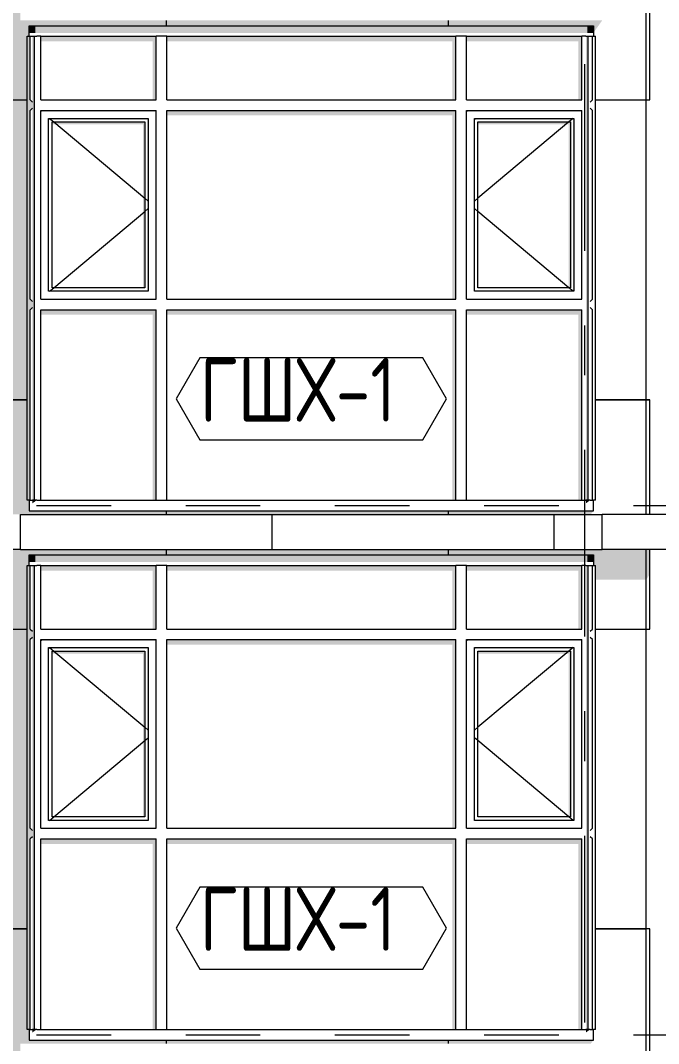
# Model space of a CAD drawing. Header units: millimetres. Extents: x 18162 to 7085488, y 72188 to 247925.
# Drawn here: x 5833309 to 5836929, y 142334 to 148134 of the extents above; entities that cross this region are included whole.
import ezdxf
from ezdxf.enums import TextEntityAlignment as Align

# ---------------------------------------------------------------- set-up
doc = ezdxf.new("R2010")
doc.units = ezdxf.units.MM
doc.header["$MEASUREMENT"] = 0
doc.linetypes.add('Dashed', pattern=[423.333333, 211.666667, -211.666667])
doc.linetypes.add('Double Dashed', pattern=[1093.611073, 529.166651, -211.666656, 141.111112, -211.666656])
for name, color, linetype in [('Finish - Wall', 7, 'Continuous'), ('Structural - Bearing', 7, 'Continuous'), ('Structural - Grid', 7, 'Continuous')]:
    doc.layers.add(name, color=color, linetype=linetype)
doc.styles.add('GENERATED_STYLE_3', font='', dxfattribs={"width": 0.8})
doc.styles.get('GENERATED_STYLE_3').set_extended_font_data('ISOCPEUR MON')
doc.dimstyles.new('GENERATED_STYLE__19', dxfattribs={"dimtxt": 440.00001, "dimasz": 228, "dimexe": 0.18, "dimexo": 31028.935828, "dimgap": 0, "dimtad": 1, "dimdec": 0, "dimzin": 0, "dimdsep": 46, "dimtxsty": 'GENERATED_STYLE_3', "dimblk": 'ARROWHEAD_2', "dimblk1": 'ARROWHEAD_2', "dimblk2": 'ARROWHEAD_2', "dimcen": 0.09, "dimclrd": 13, "dimclre": 13, "dimclrt": 13, "dimadec": 0, "dimazin": 0, "dimtfac": 1, "dimtdec": 4, "dimtmove": 0, "dimatfit": 3, "dimfxl": 1, "dimtolj": 1, "dimtzin": 0, "dimarcsym": 0})
doc.dimstyles.new('GENERATED_STYLE__21', dxfattribs={"dimtxt": 440.00001, "dimasz": 228, "dimexe": 0.18, "dimexo": 31149.347984, "dimgap": 0, "dimtad": 1, "dimdec": 0, "dimzin": 0, "dimdsep": 46, "dimtxsty": 'GENERATED_STYLE_3', "dimblk": 'ARROWHEAD_2', "dimblk1": 'ARROWHEAD_2', "dimblk2": 'ARROWHEAD_2', "dimcen": 0.09, "dimclrd": 13, "dimclre": 13, "dimclrt": 13, "dimadec": 0, "dimazin": 0, "dimtfac": 1, "dimtdec": 4, "dimtmove": 0, "dimatfit": 3, "dimfxl": 1, "dimtolj": 1, "dimtzin": 0, "dimarcsym": 0})

# ---------------------------------------------------------------- blocks, each defined once
blk = doc.blocks.new('*X2407', base_point=(5785635.3, 106384.1))
at = {"layer": 'Structural - Bearing', "color": 8, "linetype": 'Continuous', "lineweight": 13}
for p, q in [((5834135.3, 145134.1), (5834135.3, 145104.1)), ((5835735.3, 145134.1), (5835735.3, 145104.1)), ((5832535.3, 144684.1), (5833346.4, 144684.1)), ((5836571.2, 144684.1), (5836835.3, 144684.1)), ((5836835.3, 144684.1), (5836858.8, 144684.1)), ((5832535.3, 142984.1), (5833346.4, 142984.1)), ((5833346.4, 142984.1), (5832535.3, 142984.1)), ((5836571.2, 142984.1), (5836835.3, 142984.1)), ((5836835.3, 142984.1), (5836571.2, 142984.1)), ((5836858.8, 142984.1), (5836835.3, 142984.1)), ((5836835.3, 142984.1), (5836858.8, 142984.1)), ((5834135.3, 142354.1), (5834135.3, 142334.1)), ((5835735.3, 142354.1), (5835735.3, 142334.1))]:
    blk.add_line(p, q, dxfattribs=at)
blk = doc.blocks.new('*X2422', base_point=(5785635.3, 106384.1))
at = {"layer": 'Structural - Bearing', "color": 8, "linetype": 'Continuous', "lineweight": 13}
for p, q in [((5834135.3, 148134.1), (5834135.3, 148104.1)), ((5835735.3, 148134.1), (5835735.3, 148104.1)), ((5832535.3, 147684.1), (5833346.4, 147684.1)), ((5836571.2, 147684.1), (5836835.3, 147684.1)), ((5836835.3, 147684.1), (5836858.8, 147684.1)), ((5832535.3, 145984.1), (5833346.4, 145984.1)), ((5833346.4, 145984.1), (5832535.3, 145984.1)), ((5836571.2, 145984.1), (5836835.3, 145984.1)), ((5836835.3, 145984.1), (5836571.2, 145984.1)), ((5836858.8, 145984.1), (5836835.3, 145984.1)), ((5836835.3, 145984.1), (5836858.8, 145984.1)), ((5834135.3, 145354.1), (5834135.3, 145334.1)), ((5835735.3, 145354.1), (5835735.3, 145334.1))]:
    blk.add_line(p, q, dxfattribs=at)
blk = doc.blocks.new('*X2424', base_point=(5785635.3, 106384.1))
at = {"layer": 'Structural - Bearing', "color": 7, "linetype": 'Continuous', "lineweight": 9}
for p, q in [((5834735.3, 145334.1), (5834735.3, 145134.1)), ((5836335.3, 145334.1), (5836335.3, 145134.1))]:
    blk.add_line(p, q, dxfattribs=at)
blk = doc.blocks.new('*X2426', base_point=(5785635.3, 106384.1))
at = {"layer": 'Structural - Bearing', "color": 7, "linetype": 'Continuous', "lineweight": 9}
blk.add_line((5836858.8, 144684.1), (5836878.8, 144684.1), dxfattribs=at)
blk = doc.blocks.new('*X2427', base_point=(5785635.3, 106384.1))
at = {"layer": 'Structural - Bearing', "color": 7, "linetype": 'Continuous', "lineweight": 9}
for p, q in [((5836878.8, 145984.1), (5836858.8, 145984.1)), ((5836858.8, 145984.1), (5836878.8, 145984.1))]:
    blk.add_line(p, q, dxfattribs=at)
blk = doc.blocks.new('*X2437', base_point=(5785635.3, 106384.1))
at = {"layer": 'Structural - Bearing', "color": 7, "linetype": 'Continuous', "lineweight": 9}
blk.add_line((5836858.8, 147684.1), (5836878.8, 147684.1), dxfattribs=at)
blk = doc.blocks.new('*D2616', base_point=(5785635.3, 106384.1))
at = {"color": 12, "linetype": 'Continuous', "lineweight": 35}
for p, q in [((5838328.4, 142420.7), (5838628.4, 142247.5)), ((5838328.4, 142220.7), (5838628.4, 142047.5))]:
    blk.add_line(p, q, dxfattribs=at)
at = {"color": 13, "linetype": 'Continuous', "lineweight": 13}
for p, q in [((5838703.4, 142334.1), (5837187.8, 142334.1)), ((5838478.4, 142134.1), (5838478.4, 142334.1)), ((5838703.4, 142134.1), (5837187.8, 142134.1))]:
    blk.add_line(p, q, dxfattribs=at)
blk = doc.blocks.new('ARROWHEAD_2')
at = {"color": 0, "linetype": 'Continuous', "lineweight": 0}
for p, q in [((-0.378, -0.655), (0.378, 0.655)), ((0, 0), (-1, 0))]:
    blk.add_line(p, q, dxfattribs=at)
blk = doc.blocks.new('*D2617', base_point=(5785635.3, 106384.1))
at = {"color": 12, "linetype": 'Continuous', "lineweight": 35}
for p, q in [((5838328.4, 145220.7), (5838628.4, 145047.5)), ((5838328.4, 142420.7), (5838628.4, 142247.5))]:
    blk.add_line(p, q, dxfattribs=at)
at = {"color": 13, "linetype": 'Continuous', "lineweight": 13}
for p, q in [((5838703.4, 145134.1), (5837187.8, 145134.1)), ((5838478.4, 142334.1), (5838478.4, 145134.1)), ((5838703.4, 142334.1), (5837187.8, 142334.1))]:
    blk.add_line(p, q, dxfattribs=at)
at = {"color": 13, "lineweight": 13, "char_height": 440, "attachment_point": 7, "rotation": 90, "style": 'GENERATED_STYLE_3'}
for s, insert in [('\\A1;{\\pql;\\fISOCPEUR MON|b0|i0|c0|p0;\\W0.800000;2,800}', (5838605.9, 143549.6)), ('\\A1;{\\pql;\\fISOCPEUR MON|b0|i0|c0|p0;\\W0.800000;200}', (5838518.1, 142420.8))]:
    blk.add_mtext(s, dxfattribs=dict(at, insert=insert))
blk = doc.blocks.new('*D2618', base_point=(5785635.3, 106384.1))
at = {"color": 12, "linetype": 'Continuous', "lineweight": 35}
for p, q in [((5838328.4, 145420.7), (5838628.4, 145247.5)), ((5838328.4, 145220.7), (5838628.4, 145047.5))]:
    blk.add_line(p, q, dxfattribs=at)
at = {"color": 13, "linetype": 'Continuous', "lineweight": 13}
for p, q in [((5838703.4, 145334.1), (5837187.8, 145334.1)), ((5838478.4, 145134.1), (5838478.4, 145334.1)), ((5838703.4, 145134.1), (5837187.8, 145134.1))]:
    blk.add_line(p, q, dxfattribs=at)
blk = doc.blocks.new('*D2619', base_point=(5785635.3, 106384.1))
at = {"color": 12, "linetype": 'Continuous', "lineweight": 35}
for p, q in [((5838328.4, 148220.7), (5838628.4, 148047.5)), ((5838328.4, 145420.7), (5838628.4, 145247.5))]:
    blk.add_line(p, q, dxfattribs=at)
at = {"color": 13, "linetype": 'Continuous', "lineweight": 13}
for p, q in [((5838703.4, 148134.1), (5837187.8, 148134.1)), ((5838478.4, 145334.1), (5838478.4, 148134.1)), ((5838703.4, 145334.1), (5837187.8, 145334.1))]:
    blk.add_line(p, q, dxfattribs=at)
at = {"color": 13, "lineweight": 13, "char_height": 440, "attachment_point": 7, "rotation": 90, "style": 'GENERATED_STYLE_3'}
for s, insert in [('\\A1;{\\pql;\\fISOCPEUR MON|b0|i0|c0|p0;\\W0.800000;2,800}', (5838605.9, 146549.6)), ('\\A1;{\\pql;\\fISOCPEUR MON|b0|i0|c0|p0;\\W0.800000;200}', (5838518.1, 145420.8))]:
    blk.add_mtext(s, dxfattribs=dict(at, insert=insert))
blk = doc.blocks.new('*D2620', base_point=(5785635.3, 106384.1))
at = {"color": 12, "linetype": 'Continuous', "lineweight": 35}
for p, q in [((5838328.4, 148420.7), (5838628.4, 148247.5)), ((5838328.4, 148220.7), (5838628.4, 148047.5))]:
    blk.add_line(p, q, dxfattribs=at)
at = {"color": 13, "linetype": 'Continuous', "lineweight": 13}
for p, q in [((5838703.4, 148334.1), (5837187.8, 148334.1)), ((5838478.4, 148134.1), (5838478.4, 148334.1)), ((5838703.4, 148134.1), (5837187.8, 148134.1))]:
    blk.add_line(p, q, dxfattribs=at)
blk = doc.blocks.new('Label_232_3', base_point=(5834958.8, 142754.1))
at = {"color": 13, "linetype": 'Continuous', "lineweight": 13, "flags": 128}
blk.add_lwpolyline([(5834192.4, 142988.3), (5834326.5, 142756.1), (5835591.1, 142756.1), (5835725.2, 142988.3), (5835591.1, 143220.6), (5834326.5, 143220.6)], close=True, dxfattribs=at)
at = {"color": 13, "lineweight": 13, "insert": (5834326.5, 143219.9), "char_height": 360, "attachment_point": 1, "style": 'GENERATED_STYLE_3'}
blk.add_mtext('\\A1;{\\pql;\\pt0,253000;\\fISOCPEUR MON|b0|i0|c0|p0;\\W0.800000;ГШХ-1\\fISOCPEUR MON|b0|i0|c0|p0;\\W0.800000;\\A1{\\H.66x;\\S^  ;}\\fISOCPEUR MON|b0|i0|c0|p0;\\W0.800000;\\fISOCPEUR MON|b0|i0|c0|p0;\\W0.800000;\\A1{\\H.66x;\\S^  ;}\\fISOCPEUR MON|b0|i0|c0|p0;\\W0.800000; \\fISOCPEUR MON|b0|i0|c0|p0;\\W0.800000;\\fISOCPEUR MON|b0|i0|c0|p0;\\W0.800000;\\fISOCPEUR MON|b0|i0|c0|p0;\\W0.800000;\\fISOCPEUR MON|b0|i0|c0|p0;\\W0.800000;\\fISOCPEUR MON|b0|i0|c0|p0;\\W0.800000;\\fISOCPEUR MON|b0|i0|c0|p0;\\W0.800000;\\fISOCPEUR MON|b0|i0|c0|p0;\\W0.800000;\\fISOCPEUR MON|b0|i0|c0|p0;\\W0.800000;\\fISOCPEUR MON|b0|i0|c0|p0;\\W0.800000;\\fISOCPEUR MON|b0|i0|c0|p0;\\W0.800000;\\fISOCPEUR MON|b0|i0|c0|p0;\\W0.800000;\\fISOCPEUR MON|b0|i0|c0|p0;\\W0.800000;\\fISOCPEUR MON|b0|i0|c0|p0;\\W0.800000;\\fISOCPEUR MON|b0|i0|c0|p0;\\W0.800000;\\fISOCPEUR MON|b0|i0|c0|p0;\\W0.800000;\\fISOCPEUR MON|b0|i0|c0|p0;\\W0.800000;\\fISOCPEUR MON|b0|i0|c0|p0;\\W0.800000;\\fISOCPEUR MON|b0|i0|c0|p0;\\W0.800000;\\fISOCPEUR MON|b0|i0|c0|p0;\\W0.800000;\\fISOCPEUR MON|b0|i0|c0|p0;\\W0.800000;\\fISOCPEUR MON|b0|i0|c0|p0;\\W0.800000;\\fISOCPEUR MON|b0|i0|c0|p0;\\W0.800000;\\fISOCPEUR MON|b0|i0|c0|p0;\\W0.800000;\\fISOCPEUR MON|b0|i0|c0|p0;\\W0.800000;\\fISOCPEUR MON|b0|i0|c0|p0;\\W0.800000;\\fISOCPEUR MON|b0|i0|c0|p0;\\W0.800000;\\fISOCPEUR MON|b0|i0|c0|p0;\\W0.800000;\\fISOCPEUR MON|b0|i0|c0|p0;\\W0.800000;\\fISOCPEUR MON|b0|i0|c0|p0;\\W0.800000;\\fISOCPEUR MON|b0|i0|c0|p0;\\W0.800000;\\fISOCPEUR MON|b0|i0|c0|p0;\\W0.800000;\\fISOCPEUR MON|b0|i0|c0|p0;\\W0.800000;\\fISOCPEUR MON|b0|i0|c0|p0;\\W0.800000;\\fISOCPEUR MON|b0|i0|c0|p0;\\W0.800000;\\fISOCPEUR MON|b0|i0|c0|p0;\\W0.800000;\\fISOCPEUR MON|b0|i0|c0|p0;\\W0.800000;\\fISOCPEUR MON|b0|i0|c0|p0;\\W0.800000;\\fISOCPEUR MON|b0|i0|c0|p0;\\W0.800000;\\fISOCPEUR MON|b0|i0|c0|p0;\\W0.800000;\\fISOCPEUR MON|b0|i0|c0|p0;\\W0.800000;\\fISOCPEUR MON|b0|i0|c0|p0;\\W0.800000;\\fISOCPEUR MON|b0|i0|c0|p0;\\W0.800000;\\fISOCPEUR MON|b0|i0|c0|p0;\\W0.800000;}', dxfattribs=at)
blk = doc.blocks.new('Label_234_3', base_point=(5834958.8, 145754.1))
at = {"color": 13, "linetype": 'Continuous', "lineweight": 13, "flags": 128}
blk.add_lwpolyline([(5834192.4, 145988.3), (5834326.5, 145756.1), (5835591.1, 145756.1), (5835725.2, 145988.3), (5835591.1, 146220.6), (5834326.5, 146220.6)], close=True, dxfattribs=at)
at = {"color": 13, "lineweight": 13, "insert": (5834326.5, 146219.9), "char_height": 360, "attachment_point": 1, "style": 'GENERATED_STYLE_3'}
blk.add_mtext('\\A1;{\\pql;\\pt0,253000;\\fISOCPEUR MON|b0|i0|c0|p0;\\W0.800000;ГШХ-1\\fISOCPEUR MON|b0|i0|c0|p0;\\W0.800000;\\A1{\\H.66x;\\S^  ;}\\fISOCPEUR MON|b0|i0|c0|p0;\\W0.800000;\\fISOCPEUR MON|b0|i0|c0|p0;\\W0.800000;\\A1{\\H.66x;\\S^  ;}\\fISOCPEUR MON|b0|i0|c0|p0;\\W0.800000; \\fISOCPEUR MON|b0|i0|c0|p0;\\W0.800000;\\fISOCPEUR MON|b0|i0|c0|p0;\\W0.800000;\\fISOCPEUR MON|b0|i0|c0|p0;\\W0.800000;\\fISOCPEUR MON|b0|i0|c0|p0;\\W0.800000;\\fISOCPEUR MON|b0|i0|c0|p0;\\W0.800000;\\fISOCPEUR MON|b0|i0|c0|p0;\\W0.800000;\\fISOCPEUR MON|b0|i0|c0|p0;\\W0.800000;\\fISOCPEUR MON|b0|i0|c0|p0;\\W0.800000;\\fISOCPEUR MON|b0|i0|c0|p0;\\W0.800000;\\fISOCPEUR MON|b0|i0|c0|p0;\\W0.800000;\\fISOCPEUR MON|b0|i0|c0|p0;\\W0.800000;\\fISOCPEUR MON|b0|i0|c0|p0;\\W0.800000;\\fISOCPEUR MON|b0|i0|c0|p0;\\W0.800000;\\fISOCPEUR MON|b0|i0|c0|p0;\\W0.800000;\\fISOCPEUR MON|b0|i0|c0|p0;\\W0.800000;\\fISOCPEUR MON|b0|i0|c0|p0;\\W0.800000;\\fISOCPEUR MON|b0|i0|c0|p0;\\W0.800000;\\fISOCPEUR MON|b0|i0|c0|p0;\\W0.800000;\\fISOCPEUR MON|b0|i0|c0|p0;\\W0.800000;\\fISOCPEUR MON|b0|i0|c0|p0;\\W0.800000;\\fISOCPEUR MON|b0|i0|c0|p0;\\W0.800000;\\fISOCPEUR MON|b0|i0|c0|p0;\\W0.800000;\\fISOCPEUR MON|b0|i0|c0|p0;\\W0.800000;\\fISOCPEUR MON|b0|i0|c0|p0;\\W0.800000;\\fISOCPEUR MON|b0|i0|c0|p0;\\W0.800000;\\fISOCPEUR MON|b0|i0|c0|p0;\\W0.800000;\\fISOCPEUR MON|b0|i0|c0|p0;\\W0.800000;\\fISOCPEUR MON|b0|i0|c0|p0;\\W0.800000;\\fISOCPEUR MON|b0|i0|c0|p0;\\W0.800000;\\fISOCPEUR MON|b0|i0|c0|p0;\\W0.800000;\\fISOCPEUR MON|b0|i0|c0|p0;\\W0.800000;\\fISOCPEUR MON|b0|i0|c0|p0;\\W0.800000;\\fISOCPEUR MON|b0|i0|c0|p0;\\W0.800000;\\fISOCPEUR MON|b0|i0|c0|p0;\\W0.800000;\\fISOCPEUR MON|b0|i0|c0|p0;\\W0.800000;\\fISOCPEUR MON|b0|i0|c0|p0;\\W0.800000;\\fISOCPEUR MON|b0|i0|c0|p0;\\W0.800000;\\fISOCPEUR MON|b0|i0|c0|p0;\\W0.800000;\\fISOCPEUR MON|b0|i0|c0|p0;\\W0.800000;\\fISOCPEUR MON|b0|i0|c0|p0;\\W0.800000;\\fISOCPEUR MON|b0|i0|c0|p0;\\W0.800000;\\fISOCPEUR MON|b0|i0|c0|p0;\\W0.800000;\\fISOCPEUR MON|b0|i0|c0|p0;\\W0.800000;}', dxfattribs=at)
blk = doc.blocks.new('Standard grid marker[379]_3', base_point=(5836508.8, 166384.1))
at = {"layer": 'Structural - Grid', "color": 13, "linetype": 'Double Dashed', "lineweight": 13, "ltscale": 2}
blk.add_line((5836508.8, 165384.1), (5836508.8, 100884.1), dxfattribs=at)
at = {"layer": 'Structural - Grid', "color": 13, "lineweight": 13, "style": 'GENERATED_STYLE_3'}
blk.add_attdef('AC_MarkerText_1', text='', height=500, rotation=360, dxfattribs=at).set_placement((5836508.8, 99534.1), align=Align.TOP_CENTER)

msp = doc.modelspace()

# ---------------------------------------------------------------- hatches: boundary and pattern name
at = {"layer": 'Finish - Wall', "linetype": 'Continuous', "lineweight": 0}
for points in [[(5833358.8, 148104.1), (5833358.8, 148063.4), (5833393.8, 148063.4), (5833393.8, 148104.1)], [(5833393.8, 148104.1), (5833393.8, 148063.4), (5834108.8, 148063.4), (5834108.8, 148104.1)], [(5834108.8, 148063.4), (5835808.8, 148063.4), (5835808.8, 148104.1), (5834108.8, 148104.1)], [(5835808.8, 148104.1), (5835808.8, 148063.4), (5836523.8, 148063.4), (5836523.8, 148104.1)], [(5836558.8, 148104.1), (5836523.8, 148104.1), (5836523.8, 148063.4), (5836558.8, 148063.4)], [(5833363.8, 148044.1), (5833346.4, 148044.1), (5833346.4, 147654.1), (5833388.8, 147654.1), (5833388.8, 148044.1), (5833376.4, 148044.1), (5833376.4, 147671.5), (5833363.8, 147684.1)], [(5833423.8, 148044.1), (5833423.8, 148015.8), (5834058.8, 148015.8), (5834058.8, 147684.1), (5834078.8, 147684.1), (5834078.8, 148044.1)], [(5834138.8, 148015.8), (5835758.8, 148015.8), (5835758.8, 147684.1), (5835778.8, 147684.1), (5835778.8, 148044.1), (5834138.8, 148044.1)], [(5836493.8, 148044.1), (5835838.8, 148044.1), (5835838.8, 148015.8), (5836473.8, 148015.8), (5836473.8, 147684.1), (5836493.8, 147684.1)], [(5836516.4, 147654.1), (5836528.8, 147654.1), (5836528.8, 148044.1), (5836516.4, 148044.1)], [(5836553.8, 148044.1), (5836553.8, 148037), (5836558.8, 148044.1)], [(5836553.8, 147684.1), (5836541.2, 147671.5), (5836547.5, 147675.2)], [(5834078.8, 147624.1), (5833423.8, 147624.1), (5833430.9, 147617), (5834071.8, 147617)], [(5833430.9, 147617), (5833423.8, 147624.1), (5833423.8, 147617)], [(5834071.8, 147617), (5834073.8, 147617), (5834073.8, 146559.1), (5834078.8, 146554.1), (5834078.8, 147624.1)], [(5834138.8, 147595.8), (5835758.8, 147595.8), (5835758.8, 146554.1), (5835778.8, 146554.1), (5835778.8, 147624.1), (5834138.8, 147624.1)], [(5836493.8, 147624.1), (5835838.8, 147624.1), (5835845.9, 147617), (5836486.8, 147617)], [(5835838.8, 147624.1), (5835838.8, 147617), (5835845.9, 147617)], [(5836486.8, 147617), (5836488.8, 147617), (5836488.8, 146559.1), (5836493.8, 146554.1), (5836493.8, 147624.1)], [(5836516.4, 146524.1), (5836528.8, 146524.1), (5836528.8, 147654.1), (5836516.4, 147654.1)], [(5833475.9, 147572), (5833468.8, 147579.1), (5833468.8, 147572)], [(5833468.8, 147579.1), (5833475.9, 147572), (5834026.8, 147572), (5834033.8, 147579.1)], [(5833488.8, 147544.9), (5834003.8, 147544.9), (5834003.8, 146619.1), (5834013.8, 146619.1), (5834013.8, 147559.1), (5833488.8, 147559.1)], [(5834026.8, 147572), (5834028.8, 147572), (5834028.8, 146604.1), (5834033.8, 146599.1), (5834033.8, 147579.1)], [(5835890.9, 147572), (5835883.8, 147579.1), (5835883.8, 147572)], [(5835883.8, 147579.1), (5835890.9, 147572), (5836441.8, 147572), (5836448.8, 147579.1)], [(5836428.8, 147559.1), (5835903.8, 147559.1), (5835903.8, 147544.9), (5836418.8, 147544.9), (5836418.8, 146619.1), (5836428.8, 146619.1)], [(5836441.8, 147572), (5836443.8, 147572), (5836443.8, 146604.1), (5836448.8, 146599.1), (5836448.8, 147579.1)], [(5834028.8, 146599.1), (5834033.8, 146599.1), (5834028.8, 146604.1)], [(5836443.8, 146599.1), (5836448.8, 146599.1), (5836443.8, 146604.1)], [(5833346.4, 146524.1), (5833346.4, 145414.1), (5833363.8, 145414.1), (5833363.8, 146494.1), (5833376.4, 146506.6), (5833376.4, 145414.1), (5833388.8, 145414.1), (5833388.8, 146524.1)], [(5834073.8, 146554.1), (5834078.8, 146554.1), (5834073.8, 146559.1)], [(5836488.8, 146554.1), (5836493.8, 146554.1), (5836488.8, 146559.1)], [(5836516.4, 145414.1), (5836528.8, 145414.1), (5836528.8, 146524.1), (5836516.4, 146524.1)], [(5836553.8, 146554.1), (5836541.2, 146541.5), (5836547.5, 146545.2)], [(5833423.8, 146494.1), (5833423.8, 146465.8), (5834058.8, 146465.8), (5834058.8, 145414.1), (5834078.8, 145414.1), (5834078.8, 146494.1)], [(5835778.8, 146494.1), (5834138.8, 146494.1), (5834138.8, 146465.8), (5835758.8, 146465.8), (5835758.8, 145414.1), (5835778.8, 145414.1)], [(5836493.8, 146494.1), (5835838.8, 146494.1), (5835838.8, 146465.8), (5836473.8, 146465.8), (5836473.8, 145414.1), (5836493.8, 145414.1)], [(5833376.4, 145396.5), (5833393.8, 145408.8), (5833393.8, 145414.1), (5833376.4, 145414.1)], [(5833401.2, 145414.1), (5833393.8, 145414.1), (5833393.8, 145408.8)], [(5836516.4, 145396.5), (5836523.8, 145401.7), (5836523.8, 145414.1), (5836516.4, 145414.1)], [(5836541.2, 145414.1), (5836523.8, 145414.1), (5836523.8, 145401.7)], [(5833358.8, 145104.1), (5833358.8, 145063.4), (5833393.8, 145063.4), (5833393.8, 145104.1)], [(5833393.8, 145104.1), (5833393.8, 145063.4), (5834108.8, 145063.4), (5834108.8, 145104.1)], [(5834108.8, 145063.4), (5835808.8, 145063.4), (5835808.8, 145104.1), (5834108.8, 145104.1)], [(5835808.8, 145063.4), (5836523.8, 145063.4), (5836523.8, 145104.1), (5835808.8, 145104.1)], [(5836558.8, 145104.1), (5836523.8, 145104.1), (5836523.8, 145063.4), (5836558.8, 145063.4)], [(5833346.4, 145044.1), (5833346.4, 144654.1), (5833388.8, 144654.1), (5833388.8, 145044.1), (5833376.4, 145044.1), (5833376.4, 144671.5), (5833363.8, 144684.1), (5833363.8, 145044.1)], [(5833423.8, 145044.1), (5833423.8, 145015.8), (5834058.8, 145015.8), (5834058.8, 144684.1), (5834078.8, 144684.1), (5834078.8, 145044.1)], [(5834138.8, 145044.1), (5834138.8, 145015.8), (5835758.8, 145015.8), (5835758.8, 144684.1), (5835778.8, 144684.1), (5835778.8, 145044.1)], [(5835838.8, 145015.8), (5836473.8, 145015.8), (5836473.8, 144684.1), (5836493.8, 144684.1), (5836493.8, 145044.1), (5835838.8, 145044.1)], [(5836516.4, 144654.1), (5836528.8, 144654.1), (5836528.8, 145044.1), (5836516.4, 145044.1)], [(5836553.8, 145044.1), (5836553.8, 145037), (5836558.8, 145044.1)], [(5836516.4, 143524.1), (5836528.8, 143524.1), (5836528.8, 144654.1), (5836516.4, 144654.1)], [(5836553.8, 144684.1), (5836541.2, 144671.5), (5836547.5, 144675.2)], [(5834078.8, 144624.1), (5833423.8, 144624.1), (5833430.9, 144617), (5834071.8, 144617)], [(5833430.9, 144617), (5833423.8, 144624.1), (5833423.8, 144617)], [(5834071.8, 144617), (5834073.8, 144617), (5834073.8, 143559.1), (5834078.8, 143554.1), (5834078.8, 144624.1)], [(5834138.8, 144595.8), (5835758.8, 144595.8), (5835758.8, 143554.1), (5835778.8, 143554.1), (5835778.8, 144624.1), (5834138.8, 144624.1)], [(5836493.8, 144624.1), (5835838.8, 144624.1), (5835845.9, 144617), (5836486.8, 144617)], [(5835838.8, 144624.1), (5835838.8, 144617), (5835845.9, 144617)], [(5836486.8, 144617), (5836488.8, 144617), (5836488.8, 143559.1), (5836493.8, 143554.1), (5836493.8, 144624.1)], [(5833475.9, 144572), (5833468.8, 144579.1), (5833468.8, 144572)], [(5833468.8, 144579.1), (5833475.9, 144572), (5834026.8, 144572), (5834033.8, 144579.1)], [(5833488.8, 144544.9), (5834003.8, 144544.9), (5834003.8, 143619.1), (5834013.8, 143619.1), (5834013.8, 144559.1), (5833488.8, 144559.1)], [(5834033.8, 144579.1), (5834026.8, 144572), (5834028.8, 144572), (5834028.8, 143604.1), (5834033.8, 143599.1)], [(5835890.9, 144572), (5835883.8, 144579.1), (5835883.8, 144572)], [(5835883.8, 144579.1), (5835890.9, 144572), (5836441.8, 144572), (5836448.8, 144579.1)], [(5836428.8, 144559.1), (5835903.8, 144559.1), (5835903.8, 144544.9), (5836418.8, 144544.9), (5836418.8, 143619.1), (5836428.8, 143619.1)], [(5836441.8, 144572), (5836443.8, 144572), (5836443.8, 143604.1), (5836448.8, 143599.1), (5836448.8, 144579.1)], [(5834028.8, 143599.1), (5834033.8, 143599.1), (5834028.8, 143604.1)], [(5834073.8, 143554.1), (5834078.8, 143554.1), (5834073.8, 143559.1)], [(5836443.8, 143599.1), (5836448.8, 143599.1), (5836443.8, 143604.1)], [(5836488.8, 143554.1), (5836493.8, 143554.1), (5836488.8, 143559.1)], [(5836553.8, 143554.1), (5836541.2, 143541.5), (5836547.5, 143545.2)], [(5833346.4, 143524.1), (5833346.4, 142414.1), (5833363.8, 142414.1), (5833363.8, 143494.1), (5833376.4, 143506.6), (5833376.4, 142414.1), (5833388.8, 142414.1), (5833388.8, 143524.1)], [(5833423.8, 143494.1), (5833423.8, 143465.8), (5834058.8, 143465.8), (5834058.8, 142414.1), (5834078.8, 142414.1), (5834078.8, 143494.1)], [(5834138.8, 143465.8), (5835758.8, 143465.8), (5835758.8, 142414.1), (5835778.8, 142414.1), (5835778.8, 143494.1), (5834138.8, 143494.1)], [(5835838.8, 143465.8), (5836473.8, 143465.8), (5836473.8, 142414.1), (5836493.8, 142414.1), (5836493.8, 143494.1), (5835838.8, 143494.1)], [(5836516.4, 142414.1), (5836528.8, 142414.1), (5836528.8, 143524.1), (5836516.4, 143524.1)], [(5833376.4, 142396.5), (5833393.8, 142408.8), (5833393.8, 142414.1), (5833376.4, 142414.1)], [(5833401.2, 142414.1), (5833393.8, 142414.1), (5833393.8, 142408.8)], [(5836516.4, 142396.5), (5836523.8, 142401.7), (5836523.8, 142414.1), (5836516.4, 142414.1)], [(5836541.2, 142414.1), (5836523.8, 142414.1), (5836523.8, 142401.7)]]:
    msp.add_hatch(color=49, dxfattribs=at).paths.add_polyline_path(points)
h = msp.add_hatch(color=49, dxfattribs=at)
h.paths.add_polyline_path([(5833346.4, 146524.1), (5833388.8, 146524.1), (5833388.8, 147654.1), (5833346.4, 147654.1)])
h.paths.add_polyline_path([(5833376.4, 146541.5), (5833363.8, 146554.1), (5833363.8, 147624.1), (5833376.4, 147636.6)], flags=0)
h = msp.add_hatch(color=49, dxfattribs=at)
h.paths.add_polyline_path([(5833388.8, 144654.1), (5833346.4, 144654.1), (5833346.4, 143524.1), (5833388.8, 143524.1)])
h.paths.add_polyline_path([(5833363.8, 144624.1), (5833376.4, 144636.6), (5833376.4, 143541.5), (5833363.8, 143554.1)], flags=0)
at = {"layer": 'Structural - Bearing', "linetype": 'Continuous', "lineweight": 0}
for points in [[(5832063.8, 145984.1), (5832063.8, 145845.6), (5832076.4, 145833), (5832076.4, 145803.4), (5832063.8, 145785.6), (5832063.8, 145334.1), (5836544.7, 145334.1), (5836558.8, 145354.1), (5833358.8, 145354.1), (5833358.8, 145414.1), (5833346.4, 145414.1), (5833346.4, 148044.1), (5833358.8, 148044.1), (5833358.8, 148104.1), (5836558.8, 148104.1), (5836558.8, 148063.4), (5836608.8, 148134.1), (5833308.8, 148134.1), (5833308.8, 148284.1), (5832063.8, 148284.1), (5832063.8, 147715.6), (5832076.4, 147703), (5832076.4, 147684.1), (5832408.8, 147684.1), (5832408.8, 145984.1)], [(5817058.8, 145104.1), (5820558.8, 145104.1), (5820558.8, 145044.1), (5820578.3, 145044.1), (5820578.3, 144964), (5825563.8, 144964), (5825563.8, 144715.6), (5825576.4, 144703), (5825576.4, 144684.1), (5825908.8, 144684.1), (5825908.8, 142984.1), (5825563.8, 142984.1), (5825563.8, 142845.6), (5825576.4, 142833), (5825576.4, 142803.4), (5825563.8, 142785.6), (5825563.8, 142284.1), (5826808.8, 142284.1), (5826808.8, 142334.1), (5830044.7, 142334.1), (5830058.8, 142354.1), (5826858.8, 142354.1), (5826858.8, 142414.1), (5826846.4, 142414.1), (5826846.4, 145044.1), (5826858.8, 145044.1), (5826858.8, 145104.1), (5830058.8, 145104.1), (5830058.8, 145044.1), (5830071.2, 145044.1), (5830071.2, 144964), (5832063.8, 144964), (5832063.8, 144715.6), (5832076.4, 144703), (5832076.4, 144684.1), (5832408.8, 144684.1), (5832408.8, 142984.1), (5832063.8, 142984.1), (5832063.8, 142845.6), (5832076.4, 142833), (5832076.4, 142803.4), (5832063.8, 142785.6), (5832063.8, 142284.1), (5833308.8, 142284.1), (5833308.8, 142334.1), (5836544.7, 142334.1), (5836558.8, 142354.1), (5833358.8, 142354.1), (5833358.8, 142414.1), (5833346.4, 142414.1), (5833346.4, 145044.1), (5833358.8, 145044.1), (5833358.8, 145104.1), (5836558.8, 145104.1), (5836558.8, 145044.1), (5836571.2, 145044.1), (5836571.2, 144964), (5836858.1, 144964), (5836858.8, 144964.9), (5836858.8, 145134.1), (5835838.8, 145134.1), (5822269.6, 145134.1), (5819816.7, 145134.1), (5817058.8, 145134.1)], [(5836858.8, 145134.1), (5836858.8, 144964.9), (5836878.8, 144993.2), (5836878.8, 145134.1)]]:
    msp.add_hatch(color=49, dxfattribs=at).paths.add_polyline_path(points)

# ---------------------------------------------------------------- linework, layer by layer
at = {"color": 8, "linetype": 'Dashed', "lineweight": 13, "ltscale": 2}
for p, q in [((5800379.4, 145384.1), (5841359.8, 145384.1)), ((5800379.4, 142384.1), (5841359.8, 142384.1))]:
    msp.add_line(p, q, dxfattribs=at)
at = {"layer": 'Finish - Wall', "color": 7, "linetype": 'Continuous', "lineweight": 9}
for p, q in [((5833358.8, 148044.1), (5833358.8, 148104.1)), ((5833358.8, 148104.1), (5833393.8, 148104.1)), ((5833393.8, 148104.1), (5834108.8, 148104.1)), ((5834108.8, 148104.1), (5835808.8, 148104.1)), ((5835808.8, 148104.1), (5836523.8, 148104.1)), ((5836523.8, 148104.1), (5836558.8, 148104.1)), ((5836558.8, 148104.1), (5836558.8, 148044.1)), ((5833346.4, 148044.1), (5833358.8, 148044.1)), ((5833346.4, 147654.1), (5833346.4, 148044.1)), ((5833358.8, 148044.1), (5833363.8, 148044.1)), ((5833363.8, 148044.1), (5833376.4, 148044.1)), ((5833363.8, 147684.1), (5833363.8, 148044.1)), ((5833376.4, 148044.1), (5833388.8, 148044.1)), ((5833388.8, 148044.1), (5833401.2, 148044.1)), ((5833388.8, 147654.1), (5833388.8, 148044.1)), ((5833423.8, 148044.1), (5833401.2, 148044.1)), ((5833423.8, 148044.1), (5834078.8, 148044.1)), ((5833423.8, 147684.1), (5833423.8, 148044.1)), ((5834138.8, 148044.1), (5834078.8, 148044.1)), ((5834078.8, 147684.1), (5834078.8, 148044.1)), ((5834138.8, 148044.1), (5835778.8, 148044.1)), ((5834138.8, 147684.1), (5834138.8, 148044.1)), ((5835838.8, 148044.1), (5835778.8, 148044.1)), ((5835778.8, 147684.1), (5835778.8, 148044.1)), ((5835838.8, 148044.1), (5836493.8, 148044.1)), ((5835838.8, 147684.1), (5835838.8, 148044.1)), ((5836516.4, 148044.1), (5836493.8, 148044.1)), ((5836493.8, 147684.1), (5836493.8, 148044.1)), ((5836516.4, 148044.1), (5836528.8, 148044.1)), ((5836528.8, 148044.1), (5836541.2, 148044.1)), ((5836528.8, 147654.1), (5836528.8, 148044.1)), ((5836541.2, 148044.1), (5836553.8, 148044.1)), ((5836553.8, 148044.1), (5836558.8, 148044.1)), ((5836553.8, 147684.1), (5836553.8, 148044.1)), ((5836558.8, 148044.1), (5836571.2, 148044.1)), ((5836571.2, 147654.1), (5836571.2, 148044.1)), ((5833363.8, 147684.1), (5833376.4, 147671.5)), ((5833423.8, 147684.1), (5834078.8, 147684.1)), ((5834138.8, 147684.1), (5835778.8, 147684.1)), ((5835838.8, 147684.1), (5836493.8, 147684.1)), ((5836541.2, 147671.5), (5836553.8, 147684.1)), ((5833346.4, 146524.1), (5833346.4, 147654.1)), ((5833376.4, 147636.6), (5833363.8, 147624.1)), ((5833363.8, 146554.1), (5833363.8, 147624.1)), ((5833388.8, 146524.1), (5833388.8, 147654.1)), ((5833423.8, 146554.1), (5833423.8, 147624.1)), ((5833423.8, 147624.1), (5834078.8, 147624.1)), ((5834078.8, 146554.1), (5834078.8, 147624.1)), ((5834138.8, 146554.1), (5834138.8, 147624.1)), ((5834138.8, 147624.1), (5835778.8, 147624.1)), ((5835778.8, 146554.1), (5835778.8, 147624.1)), ((5835838.8, 146554.1), (5835838.8, 147624.1)), ((5835838.8, 147624.1), (5836493.8, 147624.1)), ((5836493.8, 146554.1), (5836493.8, 147624.1)), ((5836528.8, 146524.1), (5836528.8, 147654.1)), ((5836553.8, 147624.1), (5836541.2, 147636.6)), ((5836553.8, 146554.1), (5836553.8, 147624.1)), ((5836571.2, 146524.1), (5836571.2, 147654.1)), ((5833468.8, 146599.1), (5833468.8, 147579.1)), ((5833468.8, 147579.1), (5834033.8, 147579.1)), ((5833473.7, 147579.1), (5833497.6, 147559.1)), ((5833488.8, 147559.1), (5834013.8, 147559.1)), ((5833488.8, 146619.1), (5833488.8, 147559.1)), ((5833497.6, 147559.1), (5834013.8, 147126.7)), ((5834013.8, 147559.1), (5834013.8, 146619.1)), ((5834033.8, 147579.1), (5834033.8, 146599.1)), ((5835883.8, 146599.1), (5835883.8, 147579.1)), ((5835883.8, 147579.1), (5836448.8, 147579.1)), ((5835903.8, 147559.1), (5836428.8, 147559.1)), ((5836420.1, 147559.1), (5835903.8, 147126.7)), ((5835903.8, 146619.1), (5835903.8, 147559.1)), ((5836444, 147579.1), (5836420.1, 147559.1)), ((5836428.8, 147559.1), (5836428.8, 146619.1)), ((5836448.8, 147579.1), (5836448.8, 146599.1)), ((5834013.8, 147126.7), (5834033.8, 147110)), ((5835903.8, 147126.7), (5835883.8, 147110)), ((5833497.6, 146619.1), (5834013.8, 147051.4)), ((5834013.8, 147051.4), (5834033.8, 147068.1)), ((5835903.8, 147051.4), (5835883.8, 147068.1)), ((5836420.1, 146619.1), (5835903.8, 147051.4)), ((5834033.8, 146599.1), (5833468.8, 146599.1)), ((5833473.7, 146599.1), (5833497.6, 146619.1)), ((5834013.8, 146619.1), (5833488.8, 146619.1)), ((5836448.8, 146599.1), (5835883.8, 146599.1)), ((5836428.8, 146619.1), (5835903.8, 146619.1)), ((5836444, 146599.1), (5836420.1, 146619.1)), ((5833346.4, 145414.1), (5833346.4, 146524.1)), ((5833363.8, 146554.1), (5833376.4, 146541.5)), ((5833388.8, 145414.1), (5833388.8, 146524.1)), ((5833423.8, 146554.1), (5834078.8, 146554.1)), ((5834138.8, 146554.1), (5835778.8, 146554.1)), ((5835838.8, 146554.1), (5836493.8, 146554.1)), ((5836528.8, 145414.1), (5836528.8, 146524.1)), ((5836541.2, 146541.5), (5836553.8, 146554.1)), ((5836571.2, 145414.1), (5836571.2, 146524.1)), ((5833376.4, 146506.6), (5833363.8, 146494.1)), ((5833363.8, 145414.1), (5833363.8, 146494.1)), ((5833423.8, 145414.1), (5833423.8, 146494.1)), ((5833423.8, 146494.1), (5834078.8, 146494.1)), ((5834078.8, 145414.1), (5834078.8, 146494.1)), ((5834138.8, 145414.1), (5834138.8, 146494.1)), ((5834138.8, 146494.1), (5835778.8, 146494.1)), ((5835778.8, 145414.1), (5835778.8, 146494.1)), ((5835838.8, 145414.1), (5835838.8, 146494.1)), ((5835838.8, 146494.1), (5836493.8, 146494.1)), ((5836493.8, 145414.1), (5836493.8, 146494.1)), ((5836553.8, 146494.1), (5836541.2, 146506.6)), ((5836553.8, 145414.1), (5836553.8, 146494.1)), ((5833358.8, 145414.1), (5833346.4, 145414.1)), ((5833358.8, 145414.1), (5833363.8, 145414.1)), ((5833358.8, 145414.1), (5833358.8, 145354.1)), ((5833363.8, 145414.1), (5833376.4, 145414.1)), ((5833388.8, 145414.1), (5833376.4, 145414.1)), ((5833401.2, 145414.1), (5833388.8, 145414.1)), ((5833401.2, 145414.1), (5833423.8, 145414.1)), ((5833423.8, 145414.1), (5834078.8, 145414.1)), ((5834078.8, 145414.1), (5834138.8, 145414.1)), ((5834138.8, 145414.1), (5835778.8, 145414.1)), ((5835778.8, 145414.1), (5835838.8, 145414.1)), ((5835838.8, 145414.1), (5836493.8, 145414.1)), ((5836493.8, 145414.1), (5836516.4, 145414.1)), ((5836528.8, 145414.1), (5836516.4, 145414.1)), ((5836541.2, 145414.1), (5836528.8, 145414.1)), ((5836541.2, 145414.1), (5836553.8, 145414.1)), ((5836553.8, 145414.1), (5836558.8, 145414.1)), ((5836558.8, 145354.1), (5836558.8, 145414.1)), ((5836571.2, 145414.1), (5836558.8, 145414.1)), ((5833358.8, 145354.1), (5833393.8, 145354.1)), ((5833393.8, 145354.1), (5834108.8, 145354.1)), ((5834108.8, 145354.1), (5835808.8, 145354.1)), ((5835808.8, 145354.1), (5836523.8, 145354.1)), ((5836523.8, 145354.1), (5836558.8, 145354.1)), ((5833358.8, 145044.1), (5833358.8, 145104.1)), ((5833358.8, 145104.1), (5833393.8, 145104.1)), ((5833393.8, 145104.1), (5834108.8, 145104.1)), ((5834108.8, 145104.1), (5835808.8, 145104.1)), ((5835808.8, 145104.1), (5836523.8, 145104.1)), ((5836523.8, 145104.1), (5836558.8, 145104.1)), ((5836558.8, 145104.1), (5836558.8, 145044.1)), ((5833346.4, 145044.1), (5833358.8, 145044.1)), ((5833346.4, 144654.1), (5833346.4, 145044.1)), ((5833358.8, 145044.1), (5833363.8, 145044.1)), ((5833363.8, 145044.1), (5833376.4, 145044.1)), ((5833363.8, 144684.1), (5833363.8, 145044.1)), ((5833376.4, 145044.1), (5833388.8, 145044.1)), ((5833388.8, 145044.1), (5833401.2, 145044.1)), ((5833388.8, 144654.1), (5833388.8, 145044.1)), ((5833423.8, 145044.1), (5833401.2, 145044.1)), ((5833423.8, 145044.1), (5834078.8, 145044.1)), ((5833423.8, 144684.1), (5833423.8, 145044.1)), ((5834138.8, 145044.1), (5834078.8, 145044.1)), ((5834078.8, 144684.1), (5834078.8, 145044.1)), ((5834138.8, 145044.1), (5835778.8, 145044.1)), ((5834138.8, 144684.1), (5834138.8, 145044.1)), ((5835838.8, 145044.1), (5835778.8, 145044.1)), ((5835778.8, 144684.1), (5835778.8, 145044.1)), ((5835838.8, 145044.1), (5836493.8, 145044.1)), ((5835838.8, 144684.1), (5835838.8, 145044.1)), ((5836516.4, 145044.1), (5836493.8, 145044.1)), ((5836493.8, 144684.1), (5836493.8, 145044.1)), ((5836516.4, 145044.1), (5836528.8, 145044.1)), ((5836528.8, 145044.1), (5836541.2, 145044.1)), ((5836528.8, 144654.1), (5836528.8, 145044.1)), ((5836541.2, 145044.1), (5836553.8, 145044.1)), ((5836553.8, 145044.1), (5836558.8, 145044.1)), ((5836553.8, 144684.1), (5836553.8, 145044.1)), ((5836558.8, 145044.1), (5836571.2, 145044.1)), ((5836571.2, 144654.1), (5836571.2, 145044.1)), ((5833346.4, 143524.1), (5833346.4, 144654.1)), ((5833363.8, 144684.1), (5833376.4, 144671.5)), ((5833388.8, 143524.1), (5833388.8, 144654.1)), ((5833423.8, 144684.1), (5834078.8, 144684.1)), ((5834138.8, 144684.1), (5835778.8, 144684.1)), ((5835838.8, 144684.1), (5836493.8, 144684.1)), ((5836528.8, 143524.1), (5836528.8, 144654.1)), ((5836541.2, 144671.5), (5836553.8, 144684.1)), ((5836571.2, 143524.1), (5836571.2, 144654.1)), ((5833376.4, 144636.6), (5833363.8, 144624.1)), ((5833363.8, 143554.1), (5833363.8, 144624.1)), ((5833423.8, 143554.1), (5833423.8, 144624.1)), ((5833423.8, 144624.1), (5834078.8, 144624.1)), ((5834078.8, 143554.1), (5834078.8, 144624.1)), ((5834138.8, 143554.1), (5834138.8, 144624.1)), ((5834138.8, 144624.1), (5835778.8, 144624.1)), ((5835778.8, 143554.1), (5835778.8, 144624.1)), ((5835838.8, 143554.1), (5835838.8, 144624.1)), ((5835838.8, 144624.1), (5836493.8, 144624.1)), ((5836493.8, 143554.1), (5836493.8, 144624.1)), ((5836553.8, 144624.1), (5836541.2, 144636.6)), ((5836553.8, 143554.1), (5836553.8, 144624.1)), ((5833468.8, 143599.1), (5833468.8, 144579.1)), ((5833468.8, 144579.1), (5834033.8, 144579.1)), ((5833473.7, 144579.1), (5833497.6, 144559.1)), ((5833488.8, 144559.1), (5834013.8, 144559.1)), ((5833488.8, 143619.1), (5833488.8, 144559.1)), ((5833497.6, 144559.1), (5834013.8, 144126.7)), ((5834013.8, 144559.1), (5834013.8, 143619.1)), ((5834033.8, 144579.1), (5834033.8, 143599.1)), ((5835883.8, 143599.1), (5835883.8, 144579.1)), ((5835883.8, 144579.1), (5836448.8, 144579.1)), ((5835903.8, 144559.1), (5836428.8, 144559.1)), ((5836420.1, 144559.1), (5835903.8, 144126.7)), ((5835903.8, 143619.1), (5835903.8, 144559.1)), ((5836444, 144579.1), (5836420.1, 144559.1)), ((5836428.8, 144559.1), (5836428.8, 143619.1)), ((5836448.8, 144579.1), (5836448.8, 143599.1)), ((5834013.8, 144126.7), (5834033.8, 144110)), ((5835903.8, 144126.7), (5835883.8, 144110)), ((5833497.6, 143619.1), (5834013.8, 144051.4)), ((5834013.8, 144051.4), (5834033.8, 144068.1)), ((5835903.8, 144051.4), (5835883.8, 144068.1)), ((5836420.1, 143619.1), (5835903.8, 144051.4)), ((5833473.7, 143599.1), (5833497.6, 143619.1)), ((5834013.8, 143619.1), (5833488.8, 143619.1)), ((5836428.8, 143619.1), (5835903.8, 143619.1)), ((5836444, 143599.1), (5836420.1, 143619.1)), ((5833363.8, 143554.1), (5833376.4, 143541.5)), ((5833423.8, 143554.1), (5834078.8, 143554.1)), ((5834033.8, 143599.1), (5833468.8, 143599.1)), ((5834138.8, 143554.1), (5835778.8, 143554.1)), ((5835838.8, 143554.1), (5836493.8, 143554.1)), ((5836448.8, 143599.1), (5835883.8, 143599.1)), ((5836541.2, 143541.5), (5836553.8, 143554.1)), ((5833346.4, 142414.1), (5833346.4, 143524.1)), ((5833376.4, 143506.6), (5833363.8, 143494.1)), ((5833363.8, 142414.1), (5833363.8, 143494.1)), ((5833388.8, 142414.1), (5833388.8, 143524.1)), ((5833423.8, 142414.1), (5833423.8, 143494.1)), ((5833423.8, 143494.1), (5834078.8, 143494.1)), ((5834078.8, 142414.1), (5834078.8, 143494.1)), ((5834138.8, 142414.1), (5834138.8, 143494.1)), ((5834138.8, 143494.1), (5835778.8, 143494.1)), ((5835778.8, 142414.1), (5835778.8, 143494.1)), ((5835838.8, 142414.1), (5835838.8, 143494.1)), ((5835838.8, 143494.1), (5836493.8, 143494.1)), ((5836493.8, 142414.1), (5836493.8, 143494.1)), ((5836528.8, 142414.1), (5836528.8, 143524.1)), ((5836553.8, 143494.1), (5836541.2, 143506.6)), ((5836553.8, 142414.1), (5836553.8, 143494.1)), ((5836571.2, 142414.1), (5836571.2, 143524.1)), ((5833358.8, 142414.1), (5833346.4, 142414.1)), ((5833358.8, 142414.1), (5833363.8, 142414.1)), ((5833358.8, 142414.1), (5833358.8, 142354.1)), ((5833363.8, 142414.1), (5833376.4, 142414.1)), ((5833388.8, 142414.1), (5833376.4, 142414.1)), ((5833401.2, 142414.1), (5833388.8, 142414.1)), ((5833401.2, 142414.1), (5833423.8, 142414.1)), ((5833423.8, 142414.1), (5834078.8, 142414.1)), ((5834078.8, 142414.1), (5834138.8, 142414.1)), ((5834138.8, 142414.1), (5835778.8, 142414.1)), ((5835778.8, 142414.1), (5835838.8, 142414.1)), ((5835838.8, 142414.1), (5836493.8, 142414.1)), ((5836493.8, 142414.1), (5836516.4, 142414.1)), ((5836528.8, 142414.1), (5836516.4, 142414.1)), ((5836541.2, 142414.1), (5836528.8, 142414.1)), ((5836541.2, 142414.1), (5836553.8, 142414.1)), ((5836553.8, 142414.1), (5836558.8, 142414.1)), ((5836558.8, 142354.1), (5836558.8, 142414.1)), ((5836571.2, 142414.1), (5836558.8, 142414.1)), ((5833358.8, 142354.1), (5833393.8, 142354.1)), ((5833393.8, 142354.1), (5834108.8, 142354.1)), ((5834108.8, 142354.1), (5835808.8, 142354.1)), ((5835808.8, 142354.1), (5836523.8, 142354.1)), ((5836523.8, 142354.1), (5836558.8, 142354.1))]:
    msp.add_line(p, q, dxfattribs=at)
at = {"layer": 'Structural - Bearing', "color": 7, "linetype": 'Continuous', "lineweight": 13}
for p, q in [((5836878.8, 147684.1), (5836878.8, 148984.1)), ((5836858.8, 145334.1), (5836858.8, 148284.1)), ((5836858.8, 147684.1), (5836878.8, 147684.1)), ((5836878.8, 145984.1), (5836858.8, 145984.1)), ((5836878.8, 145334.1), (5836878.8, 145984.1)), ((5833308.8, 145134.1), (5833308.8, 145334.1)), ((5833308.8, 145334.1), (5836608.8, 145334.1)), ((5836978.4, 145334.1), (5836608.8, 145334.1)), ((5836608.8, 145134.1), (5836608.8, 145334.1)), ((5833308.8, 145134.1), (5830108.8, 145134.1)), ((5833308.8, 145134.1), (5836608.8, 145134.1)), ((5836978.4, 145134.1), (5836608.8, 145134.1)), ((5836858.8, 142284.1), (5836858.8, 145134.1)), ((5836878.8, 144684.1), (5836878.8, 145134.1)), ((5836858.8, 144684.1), (5836878.8, 144684.1)), ((5836878.8, 142984.1), (5836858.8, 142984.1)), ((5836878.8, 141684.1), (5836878.8, 142984.1))]:
    msp.add_line(p, q, dxfattribs=at)

# ---------------------------------------------------------------- block references
at = {"color": 12, "linetype": 'Continuous', "lineweight": 13}
for name, p in [('Label_234_3', (5834958.8, 145754.1)), ('Label_232_3', (5834958.8, 142754.1))]:
    msp.add_blockref(name, p, dxfattribs=at)
at = {"layer": 'Structural - Bearing', "lineweight": 0}
for name in ['*X2422', '*X2437', '*X2427', '*X2424', '*X2407', '*X2426']:
    msp.add_blockref(name, (5785635.3, 106384.1), dxfattribs=at)
at = {"layer": 'Structural - Grid', "color": 13, "linetype": 'Continuous', "lineweight": 13}
msp.add_blockref('Standard grid marker[379]_3', (5836508.8, 166384.1), dxfattribs=at)

# ---------------------------------------------------------------- dimensions: what is measured, and where the dimension line sits
at = {"color": 13, "linetype": 'Continuous', "lineweight": 13}
for base, p1, p2, dimstyle, picture, middle in [((5838478.4, 148334.1), (5805483.8, 148134.1), (5805483.8, 148334.1), 'GENERATED_STYLE__19', '*D2620', (5838170.4, 148923)), ((5838478.4, 148134.1), (5805423.6, 145334.1), (5805483.8, 148134.1), 'GENERATED_STYLE__19', '*D2619', (5838170.4, 147286.7)), ((5838478.4, 145334.1), (5805423.6, 145134.1), (5805423.6, 145334.1), 'GENERATED_STYLE__21', '*D2618', (5838170.4, 145923)), ((5838478.4, 145134.1), (5805483.8, 142334.1), (5805423.6, 145134.1), 'GENERATED_STYLE__21', '*D2617', (5838170.4, 144286.7)), ((5838478.4, 142334.1), (5805483.8, 142134.1), (5805483.8, 142334.1), 'GENERATED_STYLE__19', '*D2616', (5838170.4, 142923))]:
    dim = msp.add_linear_dim(base=base, p1=p1, p2=p2, angle=90, dimstyle=dimstyle, dxfattribs=at)
    dim.commit()
    dim.dimension.update_dxf_attribs({"geometry": picture, "text_midpoint": middle, "dimtype": 160, "text_rotation": 90})

doc.saveas('drawing.dxf')
